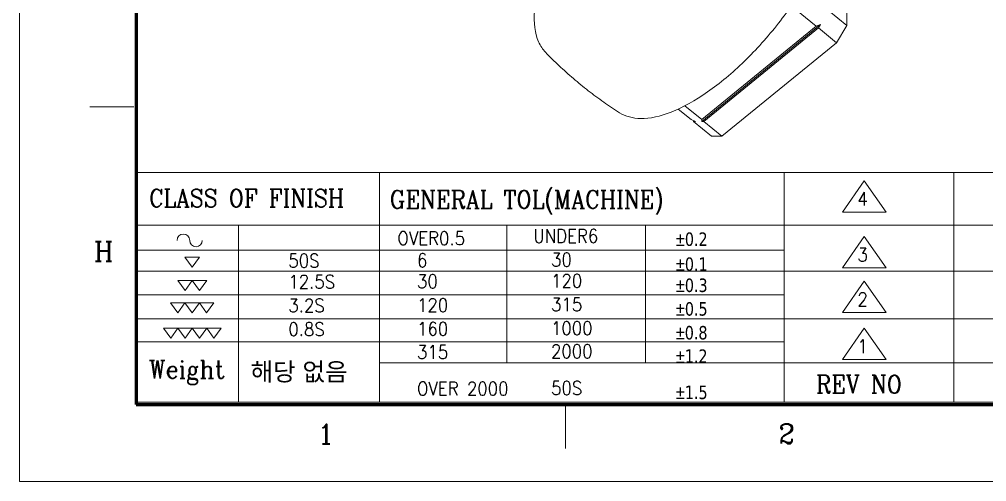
# Model space of a CAD drawing. Header units: millimetres. Extents: x 36 to 2484, y 36 to 1746.
# Drawn here: x 36 to 682, y 36 to 345 of the extents above; entities that cross this region are included whole.
import ezdxf
from ezdxf.enums import TextEntityAlignment as Align

# ---------------------------------------------------------------- set-up
doc = ezdxf.new("R2010")
doc.units = ezdxf.units.MM
doc.header["$LTSCALE"] = 6
doc.layers.get('0').update_dxf_attribs({"lineweight": 18})
for name, color, linetype, lineweight in [('SkizziergeometrieWIN-ISO', 7, 'Continuous', 50), ('가는실선_A4', 7, 'Continuous', 5), ('굵은실선_A3', 7, 'Continuous', 18), ('제목(ISO)', 7, 'Continuous', 50)]:
    doc.layers.add(name, color=color, linetype=linetype, lineweight=lineweight)
doc.layers.add('가는실선_A3', color=9, linetype='Continuous', lineweight=5, true_color=0x808080)
doc.styles.add('ROMANC_61', font='ROMANC.shx')
doc.styles.add('텍스트 스타일12', font='tahoma.ttf')
doc.styles.add('텍스트 스타일171', font='ROMANC.shx', dxfattribs={"width": 0.9})
doc.styles.add('텍스트 스타일211', font='ROMANC.shx', dxfattribs={"width": 0.9})
doc.styles.add('텍스트 스타일213', font='RomanC.shx', dxfattribs={"width": 0.9})
doc.styles.add('텍스트 스타일36', font='ROMANC.shx', dxfattribs={"width": 0.941937})

# ---------------------------------------------------------------- blocks, each defined once
blk = doc.blocks.new('경계 A3_경계')
at = {"layer": 'SkizziergeometrieWIN-ISO', "lineweight": 18}
for p, q in [((6, 6), (6, 291)), ((414, 6), (6, 6))]:
    blk.add_line(p, q, dxfattribs=at)
at = {"layer": '가는실선_A3', "color": 7, "lineweight": 60}
for p, q in [((19.02, 281.16), (19.02, 14.6)), ((19.02, 14.6), (401.22, 14.6))]:
    blk.add_line(p, q, dxfattribs=at)
at = {"layer": '가는실선_A3', "color": 7}
for p, q in [((18.75, 47.7), (13.85, 47.7)), ((18.75, 47.7), (13.85, 47.7)), ((66.79, 14.6), (66.79, 9.7)), ((66.79, 14.6), (66.79, 9.7))]:
    blk.add_line(p, q, dxfattribs=at)
at = {"layer": '가는실선_A3', "color": 7, "style": '텍스트 스타일36', "width": 0.941937}
for s, p in [('H', (15.38, 31.64)), ('1', (40.11, 11.29)), ('2', (91.4, 11.34))]:
    blk.add_text(s, height=2.2, dxfattribs=at).set_placement(p, align=Align.MIDDLE_CENTER)
blk = doc.blocks.new('제목 블록 A3_표제란')
at = {"layer": '가는실선_A4', "lineweight": 13}
for p, q in [((25.42, 38.66), (269.12, 38.66)), ((25.42, 32.81), (269.12, 32.81))]:
    blk.add_line(p, q, dxfattribs=at)
at = {"layer": '가는실선_A4'}
for p, q in [((25.42, 13.12), (25.42, 38.66)), ((52.65, 38.66), (52.65, 13.12)), ((97.69, 38.66), (97.69, 13.12)), ((106.58, 37.75), (104.15, 34.26)), ((109.02, 34.26), (106.58, 37.75)), ((116.56, 13.12), (116.56, 38.69)), ((104.15, 34.26), (109.02, 34.26)), ((36.93, 32.81), (36.93, 19.82)), ((66.8, 32.81), (66.8, 17.47)), ((82.25, 32.81), (82.25, 17.47)), ((106.58, 31.55), (104.15, 28.06)), ((109.02, 28.06), (106.58, 31.55)), ((97.69, 30.03), (25.42, 30.03)), ((30.98, 29.24), (32.59, 29.24)), ((31.78, 28.13), (30.98, 29.24)), ((32.59, 29.24), (31.78, 28.13)), ((104.15, 28.06), (109.02, 28.06)), ((30.19, 26.66), (31.8, 26.66)), ((30.99, 25.55), (30.19, 26.66)), ((31.8, 26.66), (30.99, 25.55)), ((31.8, 26.66), (33.4, 26.66)), ((32.6, 25.55), (31.8, 26.66)), ((33.4, 26.66), (32.6, 25.55)), ((106.58, 26.57), (104.15, 23.08)), ((109.02, 23.08), (106.58, 26.57)), ((97.69, 25.05), (25.42, 25.05)), ((29.38, 24.16), (30.98, 24.16)), ((30.18, 23.05), (29.38, 24.16)), ((30.98, 24.16), (30.18, 23.05)), ((30.98, 24.16), (32.59, 24.16)), ((31.79, 23.05), (30.98, 24.16)), ((32.59, 24.16), (31.79, 23.05)), ((32.59, 24.16), (34.2, 24.16)), ((33.39, 23.05), (32.59, 24.16)), ((34.2, 24.16), (33.39, 23.05)), ((104.15, 23.08), (109.02, 23.08)), ((28.59, 21.34), (30.19, 21.34)), ((29.39, 20.23), (28.59, 21.34)), ((30.19, 21.34), (29.39, 20.23)), ((30.19, 21.34), (31.8, 21.34)), ((31, 20.23), (30.19, 21.34)), ((31.8, 21.34), (31, 20.23)), ((31.8, 21.34), (33.41, 21.34)), ((32.6, 20.23), (31.8, 21.34)), ((33.41, 21.34), (32.6, 20.23)), ((33.41, 21.34), (35.01, 21.34)), ((34.21, 20.23), (33.41, 21.34)), ((35.01, 21.34), (34.21, 20.23)), ((106.58, 21.34), (104.15, 17.85)), ((109.02, 17.85), (106.58, 21.34)), ((97.69, 19.82), (25.42, 19.82)), ((36.93, 19.82), (36.93, 13.12)), ((104.15, 17.85), (109.02, 17.85)), ((25.42, 13.12), (407.76, 13.12)), ((208.17, 13.12), (25.42, 13.12))]:
    blk.add_line(p, q, dxfattribs=at)
at = {"layer": '가는실선_A4', "color": 7}
for p, q in [((269.09, 27.68), (25.42, 27.68)), ((269.12, 22.4), (25.42, 22.4)), ((269.12, 17.47), (52.65, 17.47))]:
    blk.add_line(p, q, dxfattribs=at)
at = {"layer": '가는실선_A4'}
for centre, start, end in [((30.81, 31.11), 0, 180), ((32.21, 31.11), 180, 0)]:
    blk.add_arc(centre, 0.698, start, end, dxfattribs=at)
at = {"layer": '가는실선_A3', "color": 7, "style": '텍스트 스타일12'}
blk.add_attdef('질량\\P1;_001', (38.29, 15.49), '', height=2, dxfattribs=at)
at = {"layer": '가는실선_A4', "color": 7, "width": 0.9}
for s, height, style, p in [('CLASS OF FINISH', 2, '텍스트 스타일171', (26.97, 34.81)), ('GENERAL TOL(MACHINE)', 2, '텍스트 스타일171', (53.76, 34.67)), ('4', 1.5, '텍스트 스타일211', (105.83, 34.98)), ('UNDER6', 1.5, '텍스트 스타일211', (69.75, 30.85)), ('OVER0.5', 1.5, '텍스트 스타일211', (54.63, 30.6)), ('3', 1.5, '텍스트 스타일211', (105.83, 28.78)), ('50S', 1.5, '텍스트 스타일211', (42.49, 28.11)), ('6', 1.5, '텍스트 스타일211', (56.81, 28.15)), ('30', 1.5, '텍스트 스타일211', (71.73, 28.22)), ('12.5S', 1.5, '텍스트 스타일211', (42.49, 25.76)), ('30', 1.5, '텍스트 스타일211', (56.81, 25.8)), ('120', 1.5, '텍스트 스타일211', (71.73, 25.86)), ('2', 1.5, '텍스트 스타일211', (105.83, 23.8)), ('3.2S', 1.5, '텍스트 스타일211', (42.49, 23.12)), ('120', 1.5, '텍스트 스타일211', (56.81, 23.16)), ('315', 1.5, '텍스트 스타일211', (71.73, 23.23)), ('0.8S', 1.5, '텍스트 스타일211', (42.49, 20.48)), ('160', 1.5, '텍스트 스타일211', (56.81, 20.52)), ('1000', 1.5, '텍스트 스타일213', (71.72, 20.59)), ('315', 1.5, '텍스트 스타일213', (56.81, 17.94)), ('2000', 1.5, '텍스트 스타일211', (71.72, 18.01)), ('1', 1.5, '텍스트 스타일211', (105.83, 18.57)), ('Weight', 2, '텍스트 스타일171', (26.97, 15.76)), ('OVER 2000', 1.5, '텍스트 스타일211', (56.81, 13.87)), ('50S', 1.5, '텍스트 스타일211', (71.73, 13.94)), ('REV NO', 2, '텍스트 스타일171', (101.23, 14.1))]:
    blk.add_text(s, height=height, dxfattribs=dict(at, style=style)).set_placement(p)
at = {"layer": '가는실선_A4', "color": 7, "char_height": 1.5, "attachment_point": 7, "style": 'ROMANC_61'}
for s, insert in [('\\fAIGDT|b0|i0;\\W0.90;\\H1.5000;`\\fTahoma|b0|i0;\\W0.90;\\H1.5000;0.2', (85.63, 30.47)), ('\\fAIGDT|b0|i0;\\W0.90;\\H1.5000;`\\fTahoma|b0|i0;\\W0.90;\\H1.5000;0.1', (85.63, 27.69)), ('\\fAIGDT|b0|i0;\\W0.90;\\H1.5000;`\\fTahoma|b0|i0;\\W0.90;\\H1.5000;0.3', (85.63, 25.34)), ('\\fAIGDT|b0|i0;\\W0.90;\\H1.5000;`\\fTahoma|b0|i0;\\W0.90;\\H1.5000;0.5', (85.63, 22.71)), ('\\fAIGDT|b0|i0;\\W0.90;\\H1.5000;`\\fTahoma|b0|i0;\\W0.90;\\H1.5000;0.8', (85.62, 20.06)), ('\\fAIGDT|b0|i0;\\W0.90;\\H1.5000;`\\fTahoma|b0|i0;\\W0.90;\\H1.5000;1.2', (85.62, 17.48)), ('\\fAIGDT|b0|i0;\\W0.90;\\H1.5000;`\\fTahoma|b0|i0;\\W0.90;\\H1.5000;1.5', (85.63, 13.42))]:
    blk.add_mtext(s, dxfattribs=dict(at, insert=insert))
at = {"layer": '가는실선_A4', "color": 7, "style": '텍스트 스타일12'}
blk.add_attdef('설명', text='', height=2, dxfattribs=at).set_placement((331.27, 35.73), align=Align.MIDDLE_LEFT)
blk.add_attdef('SCALE_001', (273.43, 32.87), '', height=2, dxfattribs=at)
blk.add_attdef('프로젝트', text='', height=2, dxfattribs=at).set_placement((340.77, 28.27), align=Align.MIDDLE_CENTER)
at = {"layer": '가는실선_A4', "style": '텍스트 스타일12'}
blk.add_attdef('리비전_번호', text='', height=2, dxfattribs=at).set_placement((388.38, 15.27), align=Align.MIDDLE_CENTER)
at = {"layer": '제목(ISO)', "style": '텍스트 스타일12'}
for tag, p in [('관리자', (373.93, 36.39)), ('공급업자', (383.08, 28.64))]:
    blk.add_attdef(tag, text='', height=2, dxfattribs=at).set_placement(p, align=Align.TOP_LEFT)

msp = doc.modelspace()

# ---------------------------------------------------------------- linework, layer by layer
at = {"layer": '굵은실선_A3'}
for p, q in [((588.685, 403.837), (588.685, 340.64)), ((551.51, 353.673), (568.179, 340.063)), ((588.685, 340.64), (576.664, 350.455)), ((491.811, 276.554), (571.007, 341.218)), ((568.179, 340.063), (491.811, 277.709)), ((569.593, 338.908), (493.225, 276.554)), ((568.179, 340.063), (571.007, 341.218)), ((571.007, 341.218), (569.593, 338.908)), ((569.593, 338.908), (581.614, 329.093)), ((581.614, 329.093), (588.685, 340.64)), ((581.614, 329.093), (505.246, 266.74)), ((476.08, 284.78), (484.74, 277.709)), ((491.811, 277.709), (480.496, 286.948)), ((484.74, 277.709), (487.568, 276.554)), ((486.154, 276.554), (486.154, 277.132)), ((487.568, 276.554), (486.154, 276.554)), ((486.154, 276.554), (498.175, 266.74)), ((491.811, 276.554), (491.811, 277.709)), ((493.225, 276.554), (491.811, 276.554)), ((505.246, 266.74), (493.225, 276.554)), ((498.175, 266.74), (505.246, 266.74))]:
    msp.add_line(p, q, dxfattribs=at)
for points, knots in [([(436.809, 282.364), (440.852, 279.798), (445.712, 278.55), (457.226, 278.372), (464.107, 279.903), (479.127, 285.822), (487.325, 290.393), (503.849, 301.958), (512.163, 308.905), (528.172, 324.455), (535.868, 333.036), (549.95, 351.015), (556.334, 360.406), (567.192, 379.133), (571.655, 388.463), (576.722, 402.235), (578.162, 407.013), (579.198, 411.582)], [0.5124663, 0.5124663, 0.5124663, 0.5124663, 0.7760243, 0.7760243, 1.093376, 1.093376, 1.4288811, 1.4288811, 1.7581388, 1.7581388, 2.0841127, 2.0841127, 2.4093808, 2.4093808, 2.7360123, 2.7360123, 2.9179867, 2.9179867, 2.9179867, 2.9179867]), ([(389.735, 384.189), (388.39, 381.148), (387.171, 378.144), (382.789, 366.234), (380.727, 357.779), (379.416, 342.404), (380.19, 335.461), (383.946, 327.057), (385.511, 324.678), (387.447, 322.669)], [5.76866386, 5.76866386, 5.76866386, 5.76866386, 5.87760493, 5.87760493, 6.20848636, 6.20848636, 6.54443637, 6.54443637, 6.69801427, 6.69801427, 6.69801427, 6.69801427]), ([(387.447, 322.669), (390.375, 319.631), (393.391, 316.645), (399.583, 310.803), (402.76, 307.945), (409.253, 302.38), (412.569, 299.672), (419.321, 294.423), (422.756, 291.882), (429.719, 286.984), (433.247, 284.626), (436.809, 282.364)], [0.414828961, 0.414828961, 0.414828961, 0.414828961, 0.43435642, 0.43435642, 0.453883879, 0.453883879, 0.473411339, 0.473411339, 0.492938798, 0.492938798, 0.512466257, 0.512466257, 0.512466257, 0.512466257])]:
    msp.add_open_spline(points, degree=3, knots=knots, dxfattribs=at)

# ---------------------------------------------------------------- block references
at = {"xscale": 6, "yscale": 6, "zscale": 6}
msp.add_blockref('경계 A3_경계', (0, 0), dxfattribs=at)
ref = msp.add_blockref('제목 블록 A3_표제란', (-39.279, 10.418), dxfattribs=dict(xscale=6, yscale=6, zscale=6))
ref.add_attrib('질량\\P1;_001', '해당 없음', (190.431, 103.365), dxfattribs={"layer": '가는실선_A3', "color": 7, "height": 12, "style": '텍스트 스타일12'})

doc.saveas('drawing.dxf')
